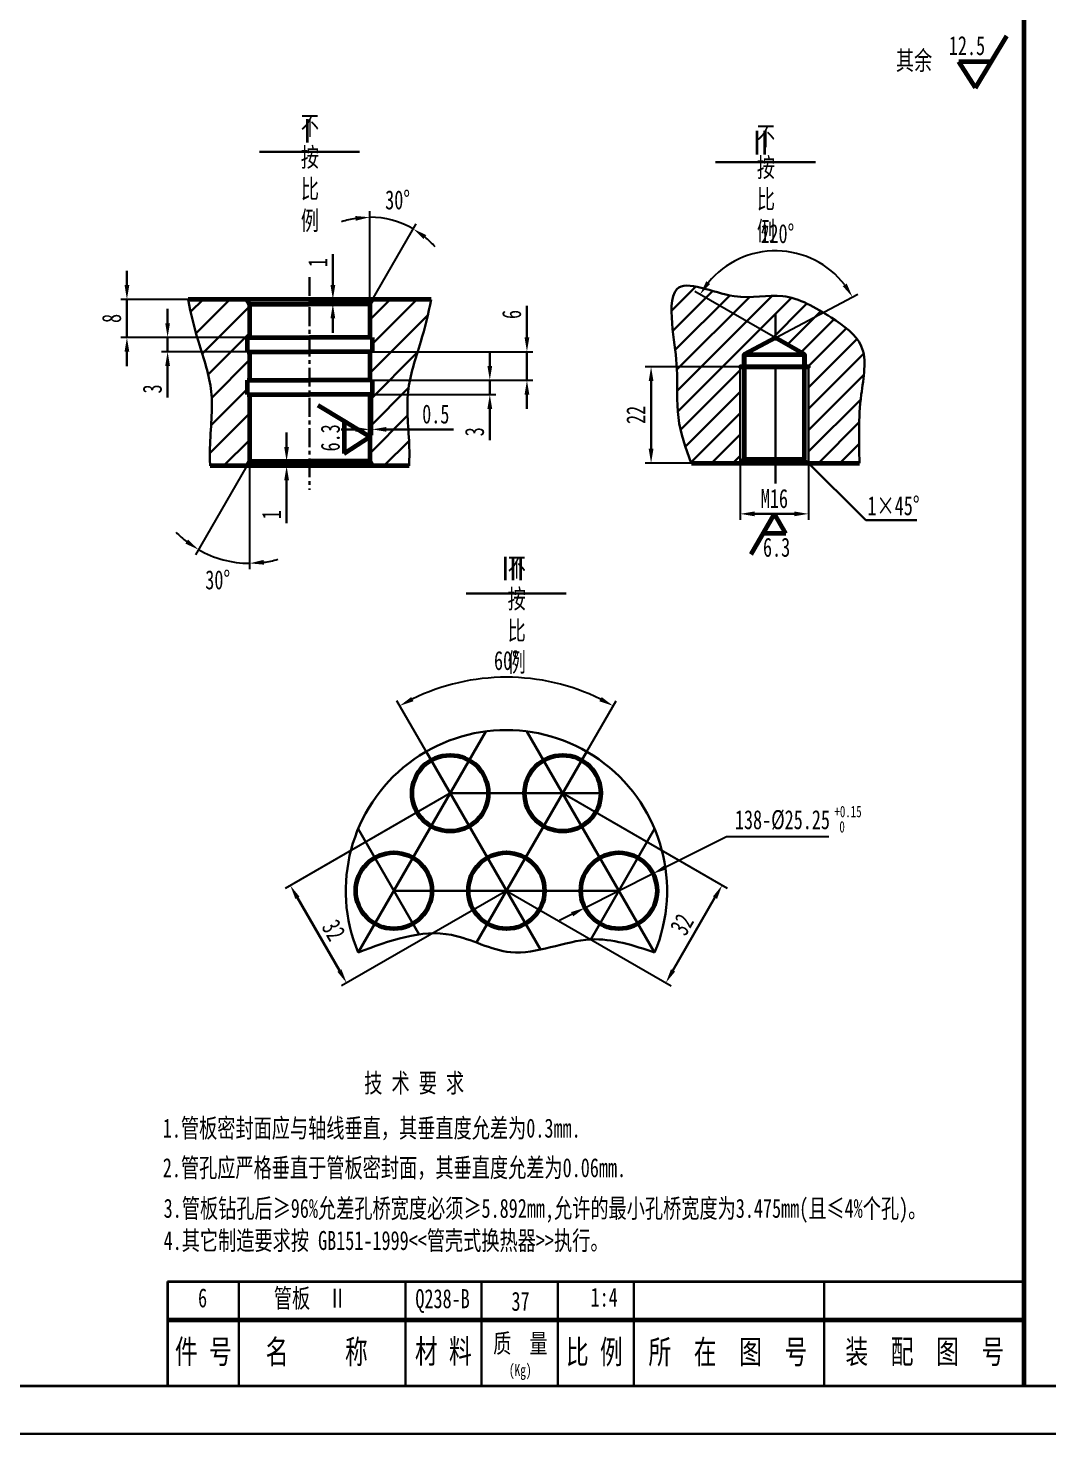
# Model space of a CAD drawing. Header units: millimetres. Extents: x 14092 to 63012, y 39469 to 71324.
# Drawn here: x 22768 to 24482, y 39661 to 42024 of the extents above; entities that cross this region are included whole.
import ezdxf

# ---------------------------------------------------------------- set-up
doc = ezdxf.new("R2010")
doc.units = ezdxf.units.MM
for name, pattern in [('ACAD_ISO04W100', [30, 24, -3, 0, -3]), ('CENTER', [50.8, 31.75, -6.35, 6.35, -6.35]), ('PHANTOM2', [31.75, 15.875, -3.175, 3.175, -3.175, 3.175, -3.175])]:
    doc.linetypes.add(name, pattern=pattern)
doc.layers.get('0').update_dxf_attribs({"lineweight": 60})
doc.layers.get('DEFPOINTS').update_dxf_attribs({"color": 1, "linetype": 'PHANTOM2', "lineweight": 30})
doc.layers.add('CCX', color=1, linetype='Continuous', lineweight=30)
doc.layers.add('DD', color=1, linetype='CENTER', lineweight=30)
doc.styles.add('HZ', font='SIMFANG.TTF', dxfattribs={"width": 0.7})
doc.styles.add('HZ123', font='SIMFANG.TTF', dxfattribs={"width": 0.7, "height": 2.5})
doc.styles.add('WZ5', font='SIMFANG.TTF', dxfattribs={"width": 0.7})
doc.dimstyles.new('ISO-25$0', dxfattribs={"dimscale": 8, "dimtxt": 4, "dimasz": 3, "dimexe": 1.25, "dimexo": 0, "dimgap": 1.2, "dimtad": 1, "dimdec": 0, "dimtxsty": 'HZ', "dimcen": 0, "dimclrd": 256, "dimclrt": 256, "dimadec": 0, "dimazin": 0, "dimtm": 1e-09, "dimtfac": 8, "dimtdec": 0, "dimtmove": 0, "dimatfit": 2, "dimfxl": 1, "dimlwd": -1, "dimarcsym": 0})
doc.dimstyles.new('ISO-25$2', dxfattribs={"dimscale": 8, "dimtxt": 4, "dimasz": 3, "dimexe": 1.25, "dimexo": 0, "dimgap": 1.5, "dimtad": 2, "dimtih": 1, "dimtoh": 1, "dimdec": 0, "dimdsep": 46, "dimtxsty": 'HZ', "dimcen": 3, "dimadec": 0, "dimazin": 0, "dimtm": 1e-09, "dimtfac": 8, "dimtdec": 0, "dimtmove": 0, "dimatfit": 3, "dimfxl": 1, "dimarcsym": 0})
doc.dimstyles.new('ISO-25$3', dxfattribs={"dimscale": 8, "dimtxt": 4, "dimasz": 3, "dimexe": 1.25, "dimexo": 0, "dimgap": 1.5, "dimtad": 2, "dimtih": 1, "dimtoh": 1, "dimdec": 0, "dimdsep": 46, "dimtxsty": 'HZ', "dimcen": -2.5, "dimadec": 0, "dimazin": 0, "dimtm": 1e-09, "dimtfac": 8, "dimtdec": 0, "dimtmove": 0, "dimatfit": 3, "dimldrblk": 'NONE', "dimfxl": 1, "dimarcsym": 0})

# ---------------------------------------------------------------- blocks, each defined once
blk = doc.blocks.new('*D105')
at = {"layer": 'CCX', "color": 0, "lineweight": -2}
for q in [(23888.9, 41581), (24162.6, 41576.5)]:
    blk.add_line((24024.5, 41502.7), q, dxfattribs=at)
blk.add_arc((24024.5, 41502.7), 146.5, 37.4881, 140.6054, dxfattribs=at)
at = {"layer": 'CCX', "color": 0}
for points in [[(23914.5, 41593.5), (23907.9, 41598), (23897.6, 41576)], [(24144.1, 41594.1), (24137.4, 41589.8), (24153.7, 41571.7)]]:
    blk.add_solid(points, dxfattribs=at)
at = {"layer": 'DEFPOINTS', "color": 0}
for p in [(24077.6, 41639.3), (24024.5, 41502.7), (24024.5, 41502.7), (23971.9, 41474.7), (24073.1, 41474.7)]:
    blk.add_point(p, dxfattribs=at)
at = {"layer": 'CCX', "color": 0, "insert": (24027.4, 41677.9), "char_height": 32, "attachment_point": 5, "style": 'HZ'}
blk.add_mtext('120%%d', dxfattribs=at)
blk = doc.blocks.new('*D103')
at = {"layer": 'CCX', "color": 0, "lineweight": -2}
for p, q in [((23971.9, 41454.4), (23805.2, 41454.4)), ((23971.9, 41292.4), (23805.2, 41292.4))]:
    blk.add_line(p, q, dxfattribs=at)
at = {"layer": 'CCX'}
blk.add_line((23815.2, 41430.4), (23815.2, 41316.4), dxfattribs=at)
for points in [[(23811.2, 41430.4), (23819.2, 41430.4), (23815.2, 41454.4)], [(23811.2, 41316.4), (23819.2, 41316.4), (23815.2, 41292.4)]]:
    blk.add_solid(points, dxfattribs=at)
at = {"layer": 'DEFPOINTS', "color": 0}
for p in [(23971.9, 41454.4), (23815.2, 41292.4), (23971.9, 41292.4)]:
    blk.add_point(p, dxfattribs=at)
at = {"layer": 'CCX', "insert": (23789.6, 41373.4), "char_height": 32, "attachment_point": 5, "rotation": 90, "style": 'HZ'}
blk.add_mtext('22', dxfattribs=at)
blk = doc.blocks.new('*D104')
at = {"layer": 'CCX', "color": 0, "lineweight": -2}
for p, q in [((23965.1, 41292.4), (23965.1, 41197.1)), ((24079.9, 41292.4), (24079.9, 41197.1))]:
    blk.add_line(p, q, dxfattribs=at)
at = {"layer": 'CCX'}
blk.add_line((23989.1, 41207.1), (24055.9, 41207.1), dxfattribs=at)
for points in [[(23989.1, 41211.1), (23989.1, 41203.1), (23965.1, 41207.1)], [(24055.9, 41211.1), (24055.9, 41203.1), (24079.9, 41207.1)]]:
    blk.add_solid(points, dxfattribs=at)
at = {"layer": 'DEFPOINTS', "color": 0}
for p in [(23965.1, 41292.4), (24079.9, 41292.4), (24079.9, 41207.1)]:
    blk.add_point(p, dxfattribs=at)
at = {"layer": 'CCX', "insert": (24022.5, 41232.7), "char_height": 32, "attachment_point": 5, "style": 'HZ'}
blk.add_mtext('M16', dxfattribs=at)
blk = doc.blocks.new('*D107')
at = {"layer": 'CCX', "color": 0, "lineweight": -2}
for p, q in [((23666.6, 40737.5), (23943.3, 40577.8)), ((23572, 40573.7), (23848.7, 40413.9))]:
    blk.add_line(p, q, dxfattribs=at)
at = {"layer": 'CCX'}
blk.add_line((23922.6, 40562), (23852, 40439.7), dxfattribs=at)
for points in [[(23919.2, 40564), (23926.1, 40560), (23934.6, 40582.8)], [(23848.6, 40441.7), (23855.5, 40437.7), (23840, 40418.9)]]:
    blk.add_solid(points, dxfattribs=at)
at = {"layer": 'DEFPOINTS', "color": 0}
for p in [(23666.6, 40737.5), (23572, 40573.7), (23840, 40418.9)]:
    blk.add_point(p, dxfattribs=at)
at = {"layer": 'CCX', "insert": (23867.1, 40517), "char_height": 32, "attachment_point": 5, "rotation": 60, "style": 'HZ'}
blk.add_mtext('32', dxfattribs=at)
blk = doc.blocks.new('*D106')
at = {"layer": 'CCX', "color": 0, "lineweight": -2}
for p, q in [((23477.4, 40737.5), (23200.1, 40577.4)), ((23572, 40573.7), (23294.7, 40413.6))]:
    blk.add_line(p, q, dxfattribs=at)
at = {"layer": 'CCX'}
blk.add_line((23220.8, 40561.7), (23291.4, 40439.4), dxfattribs=at)
for points in [[(23224.2, 40563.7), (23217.3, 40559.7), (23208.8, 40582.4)], [(23294.8, 40441.4), (23287.9, 40437.4), (23303.4, 40418.6)]]:
    blk.add_solid(points, dxfattribs=at)
at = {"layer": 'DEFPOINTS', "color": 0}
for p in [(23477.4, 40737.5), (23572, 40573.7), (23303.4, 40418.6)]:
    blk.add_point(p, dxfattribs=at)
at = {"layer": 'CCX', "insert": (23281.7, 40507.3), "char_height": 32, "attachment_point": 5, "rotation": 300, "style": 'HZ'}
blk.add_mtext('32', dxfattribs=at)
blk = doc.blocks.new('*D108')
at = {"layer": 'CCX', "color": 0, "lineweight": -2}
for p, q in [((23437, 40807.5), (23387.6, 40893)), ((23707, 40807.5), (23756.4, 40893))]:
    blk.add_line(p, q, dxfattribs=at)
blk.add_arc((23572, 40573.7), 358.8, 63.8337, 116.1663, dxfattribs=at)
at = {"layer": 'CCX', "color": 0}
for points in [[(23415.7, 40892.1), (23411.9, 40899.2), (23392.6, 40884.4)], [(23732.1, 40899.2), (23728.3, 40892.1), (23751.4, 40884.4)]]:
    blk.add_solid(points, dxfattribs=at)
at = {"layer": 'DEFPOINTS', "color": 0}
for p in [(23634.3, 40927), (23437, 40807.5), (23707, 40807.5), (23521.6, 40486.4), (23629.2, 40474.6)]:
    blk.add_point(p, dxfattribs=at)
at = {"layer": 'CCX', "color": 0, "insert": (23572, 40960.4), "char_height": 32, "attachment_point": 5, "style": 'HZ'}
blk.add_mtext('60°', dxfattribs=at)
blk = doc.blocks.new('*D109')
at = {"layer": 'CCX', "color": 0, "lineweight": -2}
for p, q in [((23941.8, 40664.4), (23839.8, 40613.2)), ((24113.9, 40664.4), (23941.8, 40664.4)), ((23704, 40545), (23818.4, 40602.4)), ((23682.5, 40534.2), (23661.1, 40523.4))]:
    blk.add_line(p, q, dxfattribs=at)
at = {"layer": 'CCX', "color": 0}
for points in [[(23838, 40616.8), (23841.6, 40609.6), (23818.4, 40602.4)], [(23680.7, 40537.8), (23684.3, 40530.6), (23704, 40545)]]:
    blk.add_solid(points, dxfattribs=at)
at = {"layer": 'DEFPOINTS', "color": 0}
for p in [(23818.4, 40602.4), (23704, 40545)]:
    blk.add_point(p, dxfattribs=at)
at = {"layer": 'CCX', "color": 0, "insert": (24036, 40692.4), "char_height": 32, "attachment_point": 5, "style": 'HZ'}
blk.add_mtext('138-{\\Ftxt|c134;%%C}25.25', dxfattribs=at)
blk = doc.blocks.new('_None')
blk = doc.blocks.new('*D123')
at = {"layer": 'CCX'}
for p, q in [((23280.3, 41591.6), (23280.3, 41643.5)), ((23280.3, 41559.6), (23280.3, 41567.6)), ((23280.3, 41535.6), (23280.3, 41511.6))]:
    blk.add_line(p, q, dxfattribs=at)
at = {"layer": 'CCX', "color": 0, "lineweight": -2}
for p, q in [((23241.2, 41567.6), (23290.3, 41567.6)), ((23241.2, 41559.6), (23290.3, 41559.6))]:
    blk.add_line(p, q, dxfattribs=at)
at = {"layer": 'CCX'}
for points in [[(23276.3, 41591.6), (23284.3, 41591.6), (23280.3, 41567.6)], [(23276.3, 41535.6), (23284.3, 41535.6), (23280.3, 41559.6)]]:
    blk.add_solid(points, dxfattribs=at)
at = {"layer": 'DEFPOINTS', "color": 0}
for p in [(23241.2, 41567.6), (23241.2, 41559.6), (23280.3, 41559.6)]:
    blk.add_point(p, dxfattribs=at)
at = {"layer": 'CCX', "insert": (23254.7, 41629.5), "char_height": 32, "attachment_point": 5, "rotation": 90, "style": 'HZ'}
blk.add_mtext('1', dxfattribs=at)
blk = doc.blocks.new('*D124')
at = {"layer": 'CCX', "color": 0, "lineweight": -2}
for p, q in [((23342.2, 41559.6), (23342.2, 41715.7)), ((23346.8, 41567.6), (23420.3, 41694.7))]:
    blk.add_line(p, q, dxfattribs=at)
for start, end in [(99.424, 108.8479), (60, 90), (41.1521, 50.576)]:
    blk.add_arc((23342.2, 41559.6), 146.1, start, end, dxfattribs=at)
at = {"layer": 'CCX', "color": 0}
for points in [[(23318, 41707.7), (23318.6, 41699.7), (23342.2, 41705.7)], [(23432.7, 41669.1), (23437.3, 41675.7), (23415.3, 41686.1)]]:
    blk.add_solid(points, dxfattribs=at)
at = {"layer": 'DEFPOINTS', "color": 0}
for p in [(23392.2, 41696.8), (23346.8, 41567.6), (23342.2, 41559.6), (23342.2, 41559.6), (23342.2, 41503.6)]:
    blk.add_point(p, dxfattribs=at)
at = {"layer": 'CCX', "color": 0, "insert": (23389.1, 41734.6), "char_height": 32, "attachment_point": 5, "style": 'HZ'}
blk.add_mtext('30°', dxfattribs=at)
blk = doc.blocks.new('*D125')
at = {"layer": 'CCX'}
for p, q in [((23202.5, 41319.6), (23202.5, 41343.6)), ((23202.5, 41295.6), (23202.5, 41287.6)), ((23202.5, 41263.6), (23202.5, 41191.6))]:
    blk.add_line(p, q, dxfattribs=at)
at = {"layer": 'CCX', "color": 0, "lineweight": -2}
for p, q in [((23241.2, 41295.6), (23192.5, 41295.6)), ((23241.2, 41287.6), (23192.5, 41287.6))]:
    blk.add_line(p, q, dxfattribs=at)
at = {"layer": 'CCX'}
for points in [[(23198.5, 41319.6), (23206.5, 41319.6), (23202.5, 41295.6)], [(23198.5, 41263.6), (23206.5, 41263.6), (23202.5, 41287.6)]]:
    blk.add_solid(points, dxfattribs=at)
at = {"layer": 'DEFPOINTS', "color": 0}
for p in [(23202.5, 41287.6), (23241.2, 41295.6), (23241.2, 41287.6)]:
    blk.add_point(p, dxfattribs=at)
at = {"layer": 'CCX', "insert": (23176.9, 41205.6), "char_height": 32, "attachment_point": 5, "rotation": 90, "style": 'HZ'}
blk.add_mtext('1', dxfattribs=at)
blk = doc.blocks.new('*D126')
at = {"layer": 'CCX', "color": 0, "lineweight": -2}
for p, q in [((23135.6, 41287.6), (23049.4, 41138.3)), ((23140.2, 41295.6), (23140.2, 41114))]:
    blk.add_line(p, q, dxfattribs=at)
for start, end in [(223.9565, 231.9782), (240, 270), (278.0218, 286.0435)]:
    blk.add_arc((23140.2, 41295.6), 171.6, start, end, dxfattribs=at)
at = {"layer": 'CCX', "color": 0}
for points in [[(23036.8, 41163.7), (23032.3, 41157.1), (23054.4, 41147)], [(23164.4, 41121.7), (23163.9, 41129.7), (23140.2, 41124)]]:
    blk.add_solid(points, dxfattribs=at)
at = {"layer": 'DEFPOINTS', "color": 0}
for p in [(23140.2, 41407.6), (23135.6, 41287.6), (23140.2, 41295.6), (23140.2, 41295.6), (23081.5, 41134.4)]:
    blk.add_point(p, dxfattribs=at)
at = {"layer": 'CCX', "color": 0, "insert": (23086.7, 41096), "char_height": 32, "attachment_point": 5, "style": 'HZ'}
blk.add_mtext('30°', dxfattribs=at)
blk = doc.blocks.new('*D127')
at = {"layer": 'CCX', "color": 0, "lineweight": -2}
for p, q in [((23342.2, 41407.6), (23342.2, 41339.1)), ((23346.2, 41407.6), (23346.2, 41339.1))]:
    blk.add_line(p, q, dxfattribs=at)
at = {"layer": 'CCX'}
for p, q in [((23318.2, 41349.1), (23294.2, 41349.1)), ((23342.2, 41349.1), (23346.2, 41349.1)), ((23370.2, 41349.1), (23483, 41349.1))]:
    blk.add_line(p, q, dxfattribs=at)
for points in [[(23318.2, 41353.1), (23318.2, 41345.1), (23342.2, 41349.1)], [(23370.2, 41353.1), (23370.2, 41345.1), (23346.2, 41349.1)]]:
    blk.add_solid(points, dxfattribs=at)
at = {"layer": 'DEFPOINTS', "color": 0}
for p in [(23342.2, 41407.6), (23346.2, 41407.6), (23342.2, 41349.1)]:
    blk.add_point(p, dxfattribs=at)
at = {"layer": 'CCX', "insert": (23453.3, 41374.7), "char_height": 32, "attachment_point": 5, "style": 'HZ'}
blk.add_mtext('0.5', dxfattribs=at)
blk = doc.blocks.new('*D128')
at = {"layer": 'CCX'}
for p, q in [((22934.1, 41591.6), (22934.1, 41615.6)), ((22934.1, 41567.6), (22934.1, 41503.6)), ((22934.1, 41479.6), (22934.1, 41455.6))]:
    blk.add_line(p, q, dxfattribs=at)
at = {"layer": 'CCX', "color": 0, "lineweight": -2}
for p, q in [((23241.2, 41567.6), (22924.1, 41567.6)), ((23241.2, 41503.6), (22924.1, 41503.6))]:
    blk.add_line(p, q, dxfattribs=at)
at = {"layer": 'CCX'}
for points in [[(22930.1, 41591.6), (22938.1, 41591.6), (22934.1, 41567.6)], [(22930.1, 41479.6), (22938.1, 41479.6), (22934.1, 41503.6)]]:
    blk.add_solid(points, dxfattribs=at)
at = {"layer": 'DEFPOINTS', "color": 0}
for p in [(23241.2, 41567.6), (22934.1, 41503.6), (23241.2, 41503.6)]:
    blk.add_point(p, dxfattribs=at)
at = {"layer": 'CCX', "insert": (22908.5, 41535.6), "char_height": 32, "attachment_point": 5, "rotation": 90, "style": 'HZ'}
blk.add_mtext('8', dxfattribs=at)
blk = doc.blocks.new('*D129')
at = {"layer": 'CCX'}
for p, q in [((23002.5, 41527.6), (23002.5, 41551.6)), ((23002.5, 41503.6), (23002.5, 41479.6)), ((23002.5, 41455.6), (23002.5, 41402.7))]:
    blk.add_line(p, q, dxfattribs=at)
at = {"layer": 'CCX', "color": 0, "lineweight": -2}
for p, q in [((23241.2, 41503.6), (22992.5, 41503.6)), ((23241.2, 41479.6), (22992.5, 41479.6))]:
    blk.add_line(p, q, dxfattribs=at)
at = {"layer": 'CCX'}
for points in [[(22998.5, 41527.6), (23006.5, 41527.6), (23002.5, 41503.6)], [(22998.5, 41455.6), (23006.5, 41455.6), (23002.5, 41479.6)]]:
    blk.add_solid(points, dxfattribs=at)
at = {"layer": 'DEFPOINTS', "color": 0}
for p in [(23241.2, 41503.6), (23002.5, 41479.6), (23241.2, 41479.6)]:
    blk.add_point(p, dxfattribs=at)
at = {"layer": 'CCX', "insert": (22976.9, 41417.1), "char_height": 32, "attachment_point": 5, "rotation": 90, "style": 'HZ'}
blk.add_mtext('3', dxfattribs=at)
blk = doc.blocks.new('*D130')
at = {"layer": 'CCX'}
for p, q in [((23606.5, 41503.6), (23606.5, 41556.8)), ((23606.5, 41431.6), (23606.5, 41479.6)), ((23606.5, 41407.6), (23606.5, 41383.6))]:
    blk.add_line(p, q, dxfattribs=at)
at = {"layer": 'CCX', "color": 0, "lineweight": -2}
for p, q in [((23241.2, 41479.6), (23616.5, 41479.6)), ((23241.2, 41431.6), (23616.5, 41431.6))]:
    blk.add_line(p, q, dxfattribs=at)
at = {"layer": 'CCX'}
for points in [[(23602.5, 41503.6), (23610.5, 41503.6), (23606.5, 41479.6)], [(23602.5, 41407.6), (23610.5, 41407.6), (23606.5, 41431.6)]]:
    blk.add_solid(points, dxfattribs=at)
at = {"layer": 'DEFPOINTS', "color": 0}
for p in [(23241.2, 41479.6), (23241.2, 41431.6), (23606.5, 41431.6)]:
    blk.add_point(p, dxfattribs=at)
at = {"layer": 'CCX', "insert": (23580.9, 41542.2), "char_height": 32, "attachment_point": 5, "rotation": 90, "style": 'HZ'}
blk.add_mtext('6', dxfattribs=at)
blk = doc.blocks.new('*D131')
at = {"layer": 'CCX'}
for p, q in [((23544.1, 41455.6), (23544.1, 41479.6)), ((23544.1, 41431.6), (23544.1, 41407.6)), ((23544.1, 41383.6), (23544.1, 41330.7))]:
    blk.add_line(p, q, dxfattribs=at)
at = {"layer": 'CCX', "color": 0, "lineweight": -2}
for p, q in [((23241.2, 41431.6), (23554.1, 41431.6)), ((23241.2, 41407.6), (23554.1, 41407.6))]:
    blk.add_line(p, q, dxfattribs=at)
at = {"layer": 'CCX'}
for points in [[(23540.1, 41455.6), (23548.1, 41455.6), (23544.1, 41431.6)], [(23540.1, 41383.6), (23548.1, 41383.6), (23544.1, 41407.6)]]:
    blk.add_solid(points, dxfattribs=at)
at = {"layer": 'DEFPOINTS', "color": 0}
for p in [(23241.2, 41431.6), (23241.2, 41407.6), (23544.1, 41407.6)]:
    blk.add_point(p, dxfattribs=at)
at = {"layer": 'CCX', "insert": (23518.5, 41345.1), "char_height": 32, "attachment_point": 5, "rotation": 90, "style": 'HZ'}
blk.add_mtext('3', dxfattribs=at)

msp = doc.modelspace()

# ---------------------------------------------------------------- hatches: boundary and pattern name
at = {"layer": 'CCX'}
h = msp.add_hatch(dxfattribs=at)
h.set_pattern_fill('ANSI31', color=256, scale=8, style=0)
h.set_pattern_definition([(45, (9608.636, 14196.226), (-17.960512, 17.960512), [])])
edge = h.paths.add_edge_path()
edge.add_line((23965.1, 41454.4), (23971.9, 41454.4))
edge.add_line((23971.9, 41454.4), (23971.9, 41474.7))
edge.add_line((23971.9, 41474.7), (24024.5, 41502.7))
edge.add_line((24024.5, 41502.7), (24073.1, 41474.7))
edge.add_line((24073.1, 41474.7), (24073.1, 41454.4))
edge.add_line((24073.1, 41454.4), (24079.9, 41454.4))
edge.add_line((24079.9, 41454.4), (24079.9, 41292.4))
edge.add_line((24079.9, 41292.4), (24165.6, 41292.4))
edge.add_spline(control_points=[(24165.6, 41292.4), (24164.6, 41329.8), (24162.8, 41393.7), (24184.3, 41491.5), (24112.4, 41542.3), (24039.2, 41584.1), (23954.9, 41559.4), (23844.8, 41617.3), (23850.4, 41512.7), (23861.9, 41448), (23855.2, 41368.4), (23873.5, 41317.5), (23882.6, 41292.3)], knot_values=[0, 0, 0, 0, 115.098488, 196.669162, 266.295197, 355.556082, 437.241081, 534.086906, 601.648289, 669.209672, 750.815716, 830.57495, 830.57495, 830.57495, 830.57495], degree=3, periodic=0)
edge.add_line((23882.6, 41292.4), (23965.1, 41292.4))
edge.add_line((23965.1, 41292.4), (23965.1, 41454.4))
h = msp.add_hatch(dxfattribs=at)
h.set_pattern_fill('ANSI31', color=256, scale=10, style=0)
h.set_pattern_definition([(45, (-10162.962, 2729.612), (-22.45064, 22.45064), [])])
edge = h.paths.add_edge_path()
edge.add_line((23140.2, 41559.6), (23135.6, 41567.6))
edge.add_line((23135.6, 41567.6), (23037.1, 41567.6))
edge.add_spline(control_points=[(23037.1, 41567.6), (23041.2, 41543.3), (23056.7, 41484.9), (23083.2, 41411.9), (23073, 41340.6), (23073.5, 41297.6), (23074.1, 41287.6)], knot_values=[17.632451, 17.632451, 17.632451, 17.632451, 25.434709, 36.288293, 48.154245, 51.806703, 51.806703, 51.806703, 51.806703], degree=3, periodic=0)
edge.add_line((23074.1, 41287.6), (23135.6, 41287.6))
edge.add_line((23135.6, 41287.6), (23140.2, 41295.6))
edge.add_line((23140.2, 41295.6), (23140.2, 41407.6))
edge.add_line((23140.2, 41407.6), (23136.2, 41407.6))
edge.add_line((23136.2, 41407.6), (23136.2, 41431.6))
edge.add_line((23136.2, 41431.6), (23140.2, 41431.6))
edge.add_line((23140.2, 41431.6), (23140.2, 41479.6))
edge.add_line((23140.2, 41479.6), (23136.2, 41479.6))
edge.add_line((23136.2, 41479.6), (23136.2, 41503.6))
edge.add_line((23136.2, 41503.6), (23140.2, 41503.6))
edge.add_line((23140.2, 41503.6), (23140.2, 41559.6))
edge = h.paths.add_edge_path()
edge.add_spline(control_points=[(23408.4, 41287.6), (23408.9, 41297.6), (23409.4, 41340.6), (23399.3, 41411.9), (23425.7, 41484.9), (23441.2, 41543.3), (23445.4, 41567.6)], knot_values=[17.632451, 17.632451, 17.632451, 17.632451, 21.284909, 33.150862, 44.004446, 51.806703, 51.806703, 51.806703, 51.806703], degree=3, periodic=0)
edge.add_line((23445.4, 41567.6), (23346.8, 41567.6))
edge.add_line((23346.8, 41567.6), (23342.2, 41559.6))
edge.add_line((23342.2, 41559.6), (23342.2, 41503.6))
edge.add_line((23342.2, 41503.6), (23346.2, 41503.6))
edge.add_line((23346.2, 41503.6), (23346.2, 41479.6))
edge.add_line((23346.2, 41479.6), (23342.2, 41479.6))
edge.add_line((23342.2, 41479.6), (23342.2, 41431.6))
edge.add_line((23342.2, 41431.6), (23346.2, 41431.6))
edge.add_line((23346.2, 41431.6), (23346.2, 41407.6))
edge.add_line((23346.2, 41407.6), (23342.2, 41407.6))
edge.add_line((23342.2, 41407.6), (23342.2, 41336.9))
edge.add_line((23342.2, 41336.9), (23342.5, 41336.7))
edge.add_line((23342.5, 41336.7), (23342.2, 41336.6))
edge.add_line((23342.2, 41336.6), (23342.2, 41295.6))
edge.add_line((23342.2, 41295.6), (23346.8, 41287.6))
edge.add_line((23346.8, 41287.6), (23408.4, 41287.6))

# ---------------------------------------------------------------- linework, layer by layer
at = {"color": 7}
msp.add_line((24442.4, 39740.7), (24442.4, 44332.7), dxfattribs=at)
at = {"ltscale": 8}
for p, q in [((24360.7, 41923.4), (24413.4, 42010.3)), ((24360.7, 41923.4), (24413.4, 42010.3)), ((24360.7, 41923.4), (24332.6, 41966.6)), ((24386.9, 41966.6), (24332.6, 41966.6)), ((24360.7, 41923.4), (24332.6, 41966.6)), ((24386.9, 41966.6), (24332.6, 41966.6)), ((23299.3, 41362.9), (23255.5, 41389.4)), ((23342.5, 41336.7), (23299.3, 41362.9)), ((23299.3, 41362.9), (23299.3, 41308.6))]:
    msp.add_line(p, q, dxfattribs=at)
for p, q in [((23445.4, 41567.6), (23037.1, 41567.6)), ((23140.2, 41559.6), (23135.6, 41567.6)), ((23342.2, 41559.6), (23346.8, 41567.6)), ((23140.2, 41559.6), (23140.2, 41503.6)), ((23140.2, 41559.6), (23241.2, 41559.6)), ((23342.2, 41559.6), (23241.2, 41559.6)), ((23342.2, 41559.6), (23342.2, 41503.6)), ((23136.2, 41503.6), (23136.2, 41479.6)), ((23136.2, 41503.6), (23241.2, 41503.6)), ((23346.2, 41503.6), (23241.2, 41503.6)), ((23346.2, 41503.6), (23346.2, 41479.6)), ((24024.5, 41502.7), (23971.9, 41474.7)), ((24073.1, 41474.7), (24024.5, 41502.7)), ((23136.2, 41479.6), (23241.2, 41479.6)), ((23140.2, 41479.6), (23140.2, 41431.6)), ((23346.2, 41479.6), (23241.2, 41479.6)), ((23342.2, 41479.6), (23342.2, 41431.6)), ((23971.9, 41474.7), (24073.1, 41474.7)), ((23965.1, 41454.4), (24079.9, 41454.4)), ((23136.2, 41431.6), (23136.2, 41407.6)), ((23136.2, 41431.6), (23241.2, 41431.6)), ((23346.2, 41431.6), (23241.2, 41431.6)), ((23346.2, 41431.6), (23346.2, 41407.6)), ((23136.2, 41407.6), (23241.2, 41407.6)), ((23140.2, 41407.6), (23140.2, 41295.6)), ((23346.2, 41407.6), (23241.2, 41407.6)), ((23342.2, 41407.6), (23342.2, 41295.6)), ((23299.3, 41308.6), (23342.5, 41336.7)), ((23408.4, 41287.6), (23074.1, 41287.6)), ((23140.2, 41295.6), (23135.6, 41287.6)), ((23140.2, 41295.6), (23241.2, 41295.6)), ((23342.2, 41295.6), (23241.2, 41295.6)), ((23342.2, 41295.6), (23346.8, 41287.6)), ((23883.3, 41292.4), (24165.6, 41292.4)), ((23965.1, 41292.4), (23971.9, 41299.2)), ((23971.9, 41299.2), (24073.1, 41299.2)), ((23983.5, 41139.5), (24022.5, 41207.1)), ((24041.6, 41173.9), (24022.5, 41207.1)), ((23002.4, 39852.7), (24442.4, 39852.7))]:
    msp.add_line(p, q)
at = {"color": 0}
msp.add_line((24041.6, 41173.9), (24003.4, 41173.9), dxfattribs=at)
at = {"lineweight": 35}
for p, q in [((23002.4, 39916.7), (23002.4, 39740.7)), ((27666.4, 39740.7), (21218.4, 39740.7))]:
    msp.add_line(p, q, dxfattribs=at)
at = {"const_width": 2.4}
msp.add_lwpolyline([(27666.4, 39740.7), (27666.4, 44332.7), (21218.4, 44332.7), (21218.4, 39740.7), (27666.4, 39740.7)], dxfattribs=at)
at = {"color": 0}
msp.add_lwpolyline([(24073.1, 41299.2), (24073.1, 41454.4), (24073.1, 41474.7), (24024.5, 41502.7), (23971.9, 41474.7), (24073.1, 41474.7), (24073.1, 41454.4), (24079.9, 41454.4), (23965.1, 41454.4), (23971.9, 41454.4), (23971.9, 41474.7), (23971.9, 41299.2)], dxfattribs=at)
for centre in [(23477.4, 40737.5), (23666.6, 40737.5), (23382.8, 40573.7), (23572, 40573.7), (23761.2, 40573.7)]:
    msp.add_circle(centre, 64)
at = {"layer": 'CCX'}
for p, q in [((23156.9, 41815.5), (23325, 41815.5)), ((23923.5, 41798.2), (24091.6, 41798.2)), ((23965.1, 41292.4), (23965.1, 41454.4)), ((24079.9, 41292.4), (24079.9, 41454.4)), ((24073.1, 41299.2), (24176, 41196.3)), ((24176, 41196.3), (24262.1, 41196.3)), ((23504.6, 41073.1), (23672.7, 41073.1)), ((23322.8, 40469.8), (23537.4, 40841.5)), ((23821.2, 40469.8), (23606.6, 40841.5)), ((23629.2, 40474.6), (23437, 40807.5)), ((23521.6, 40486.4), (23707, 40807.5)), ((23477.4, 40737.5), (23666.6, 40737.5)), ((23666.6, 40737.5), (23730.6, 40737.5)), ((23425.2, 40500.2), (23322.8, 40677.6)), ((23713.9, 40491.8), (23821.2, 40677.6)), ((23382.8, 40573.7), (23572, 40573.7)), ((23572, 40573.7), (23761.2, 40573.7)), ((23122.4, 39916.7), (23122.4, 39740.7)), ((23402.4, 39916.7), (23402.4, 39740.7)), ((23530.4, 39916.7), (23530.4, 39740.7)), ((23658.4, 39916.7), (23658.4, 39740.7)), ((23786.4, 39916.7), (23786.4, 39740.7)), ((24106.4, 39916.7), (24106.4, 39740.7))]:
    msp.add_line(p, q, dxfattribs=at)
at = {"layer": 'CCX', "lineweight": 35}
msp.add_line((23002.4, 39916.7), (24442.4, 39916.7), dxfattribs=at)
at = {"layer": 'CCX', "color": 3}
msp.add_line((27746.4, 39660.7), (21018.4, 39660.7), dxfattribs=at)
at = {"layer": 'CCX'}
msp.add_arc((23572, 40573.7), 270, 337.3606, 202.6394, dxfattribs=at)
for points in [[(23882.6, 41292.3), (23861, 41369.1), (23858.6, 41450.7), (23851.4, 41517.8), (23858.6, 41585), (23954.7, 41573), (24036.4, 41573), (24118.1, 41537), (24168.5, 41489), (24168.5, 41407.5), (24165.6, 41292.4)], [(23322.8, 40469.8), (23479.9, 40499.3), (23579.2, 40470.3), (23713.9, 40491.8), (23821.2, 40469.8)]]:
    msp.add_spline(points, degree=3, dxfattribs=at)
for points in [[(23037.1, 41567.6), (23041.2, 41543.3), (23056.7, 41484.9), (23083.2, 41411.9), (23073, 41340.6), (23073.5, 41297.6), (23074.1, 41287.6)], [(23445.4, 41567.6), (23441.2, 41543.3), (23425.7, 41484.9), (23399.3, 41411.9), (23409.4, 41340.6), (23408.9, 41297.6), (23408.4, 41287.6)]]:
    msp.add_open_spline(points, degree=3, knots=[17.632451, 17.632451, 17.632451, 17.632451, 25.434709, 36.288293, 48.154245, 51.806703, 51.806703, 51.806703, 51.806703], dxfattribs=at)
at = {"layer": 'DD'}
msp.add_line((23241.2, 41605.1), (23241.2, 41247.2), dxfattribs=at)
at = {"layer": 'DD', "linetype": 'ACAD_ISO04W100', "ltscale": 8}
msp.add_line((24024.5, 41258.2), (24024.5, 41542.7), dxfattribs=at)

# ---------------------------------------------------------------- texts
at = {"style": 'HZ', "width": 0.7}
for s, p in [('其余', (24226.7, 41953.2)), ('12.5', (24315.7, 41978.2))]:
    msp.add_text(s, height=32, dxfattribs=at).set_placement(p)
at = {"layer": 'CCX', "width": 0.7}
for s, height, style, p in [('其余', 32, 'HZ', (24226.7, 41953.2)), ('12.5', 32, 'HZ', (24315.7, 41978.2)), ('1×45°', 32.04, 'HZ', (24178.9, 41204.8)), ('6.3', 32, 'HZ', (24003.3, 41135)), ('+0.15', 19.2, 'HZ', (24123.4, 40697.2)), ('0', 19.2, 'HZ', (24131.7, 40671.5)), ('技 术 要 求', 32, 'HZ', (23333, 40234.5)), ('1.管板密封面应与轴线垂直，其垂直度允差为0.3mm.', 32, 'HZ', (22994.4, 40158.7)), ('2.管孔应严格垂直于管板密封面，其垂直度允差为0.06mm.', 32, 'HZ', (22994.4, 40092.2)), ('3.管板钻孔后≥96%%%允差孔桥宽度必须≥5.892mm,允许的最小孔桥宽度为3.475mm(且≤4%%%个孔)。', 32, 'HZ', (22995.8, 40023.9)), ('4.其它制造要求按 GB151-1999<<管壳式换热器>>执行。', 32, 'HZ', (22995.8, 39969.8)), ('管板  Ⅱ', 32, 'HZ', (23181, 39872.8)), ('6', 32, 'HZ', (23053.7, 39873.4)), ('Q238-B', 32, 'HZ', (23419, 39872)), ('37', 32, 'HZ', (23580.5, 39867.6)), ('1:4', 32, 'HZ', (23713.5, 39874.5)), ('件 号', 40, 'WZ5', (23014.9, 39779.1)), ('  名     称', 40, 'WZ5', (23129.2, 39778.8)), ('材 料', 40, 'WZ5', (23418.3, 39779.5)), ('质  量', 32, 'WZ5', (23549.7, 39796.9)), ('比 例', 40, 'WZ5', (23672.1, 39778.4)), ('所  在  图  号', 40, 'WZ5', (23810.7, 39778.6)), ('装  配  图  号', 40, 'WZ5', (24141.8, 39779.1)), ('(Kg)', 20.02, 'HZ', (23576.2, 39757.9))]:
    msp.add_text(s, height=height, dxfattribs=dict(at, style=style)).set_placement(p)
at = {"layer": 'CCX', "linetype": 'ByBlock', "style": 'HZ123', "width": 0.8}
for s, p in [('Ⅰ', (23215.6, 41831)), ('Ⅱ', (23977.8, 41811.1)), ('Ⅲ', (23561.2, 41095.1))]:
    msp.add_text(s, height=40, dxfattribs=at).set_placement(p)
at = {"layer": 'CCX', "style": 'HZ', "width": 0.7}
msp.add_text('6.3', height=32, rotation=90, dxfattribs=at).set_placement((23291.9, 41312))
at = {"layer": 'CCX', "linetype": 'ByBlock', "char_height": 32, "width": 0.75, "attachment_point": 5, "style": 'HZ123'}
for insert in [(23241.7, 41804.9), (24008.3, 41787.6), (23589.4, 41062.5)]:
    msp.add_mtext('\\fﾷￂￋￎ_GB2312|b0|i0|c134|p49;\\P不按比例', dxfattribs=dict(at, insert=insert))

# ---------------------------------------------------------------- dimensions: what is measured, and where the dimension line sits
at = {"layer": 'CCX'}
for base, line1, line2, picture, middle in [((23392.2, 41696.8), ((23342.2, 41559.6), (23342.2, 41503.6)), ((23342.2, 41559.6), (23346.8, 41567.6)), '*D124', (23389.1, 41734.6)), ((23081.5, 41134.4), ((23140.2, 41407.6), (23140.2, 41295.6)), ((23140.2, 41295.6), (23135.6, 41287.6)), '*D126', (23086.7, 41096)), ((23634.3, 40927), ((23521.6, 40486.4), (23707, 40807.5)), ((23629.2, 40474.6), (23437, 40807.5)), '*D108', (23572, 40960.4))]:
    dim = msp.add_angular_dim_2l(base=base, line1=line1, line2=line2, dimstyle='ISO-25$2', override={"dimazin": 2}, dxfattribs=at)
    dim.commit()
    dim.dimension.update_dxf_attribs({"geometry": picture, "text_midpoint": middle})
dim = msp.add_angular_dim_2l(base=(24077.6, 41639.3), line1=((24073.1, 41474.7), (24024.5, 41502.7)), line2=((24024.5, 41502.7), (23971.9, 41474.7)), text='120%%d', dimstyle='ISO-25$2', override={"dimazin": 2}, dxfattribs=at)
dim.commit()
dim.dimension.update_dxf_attribs({"geometry": '*D105', "text_midpoint": (24027.4, 41677.9)})
for base, p1, p2, angle, text, picture, middle, dimtype in [((23280.3, 41559.6), (23241.2, 41567.6), (23241.2, 41559.6), 90, '1', '*D123', (23280.3, 41629.5), 160), ((22934.1, 41503.6), (23241.2, 41567.6), (23241.2, 41503.6), 90, '8', '*D128', (22934.1, 41535.6), 160), ((23002.5, 41479.6), (23241.2, 41503.6), (23241.2, 41479.6), 90, '3', '*D129', (23002.5, 41417.1), 160), ((23606.5, 41431.6), (23241.2, 41479.6), (23241.2, 41431.6), 90, '6', '*D130', (23606.5, 41542.2), 160), ((23544.1, 41407.6), (23241.2, 41431.6), (23241.2, 41407.6), 90, '3', '*D131', (23544.1, 41345.1), 160), ((23202.5, 41287.6), (23241.2, 41295.6), (23241.2, 41287.6), 90, '1', '*D125', (23202.5, 41205.6), 160), ((23303.4, 40418.6), (23477.4, 40737.5), (23572, 40573.7), 300, '32', '*D106', (23259.6, 40494.5), 161), ((23840, 40418.9), (23666.6, 40737.5), (23572, 40573.7), 240, '32', '*D107', (23889.2, 40504.2), 161)]:
    dim = msp.add_linear_dim(base=base, p1=p1, p2=p2, angle=angle, text=text, dimstyle='ISO-25$0', dxfattribs=at)
    dim.commit()
    dim.dimension.update_dxf_attribs({"geometry": picture, "text_midpoint": middle, "dimtype": dimtype})
dim = msp.add_linear_dim(base=(23815.2, 41292.4), p1=(23971.9, 41454.4), p2=(23971.9, 41292.4), angle=270, text='22', dimstyle='ISO-25$0', dxfattribs=at)
dim.commit()
dim.dimension.update_dxf_attribs({"geometry": '*D103', "text_midpoint": (23789.6, 41373.4)})
dim = msp.add_linear_dim(base=(23342.2, 41349.1), p1=(23346.2, 41407.6), p2=(23342.2, 41407.6), text='0.5', dimstyle='ISO-25$0', dxfattribs=at)
dim.commit()
dim.dimension.update_dxf_attribs({"geometry": '*D127', "text_midpoint": (23453.3, 41349.1), "dimtype": 160})
dim = msp.add_linear_dim(base=(24079.9, 41207.1), p1=(23965.1, 41292.4), p2=(24079.9, 41292.4), text='M16', dimstyle='ISO-25$0', dxfattribs=at)
dim.commit()
dim.dimension.update_dxf_attribs({"geometry": '*D104', "text_midpoint": (24022.5, 41232.7)})
dim = msp.add_diameter_dim_2p(p1=(23704, 40545), p2=(23818.4, 40602.4), text='138-{\\Ftxt|c134;%%C}25.25', dimstyle='ISO-25$3', dxfattribs=at)
dim.commit()
dim.dimension.update_dxf_attribs({"geometry": '*D109', "text_midpoint": (24036, 40664.4), "dimtype": 163})

doc.saveas('drawing.dxf')
